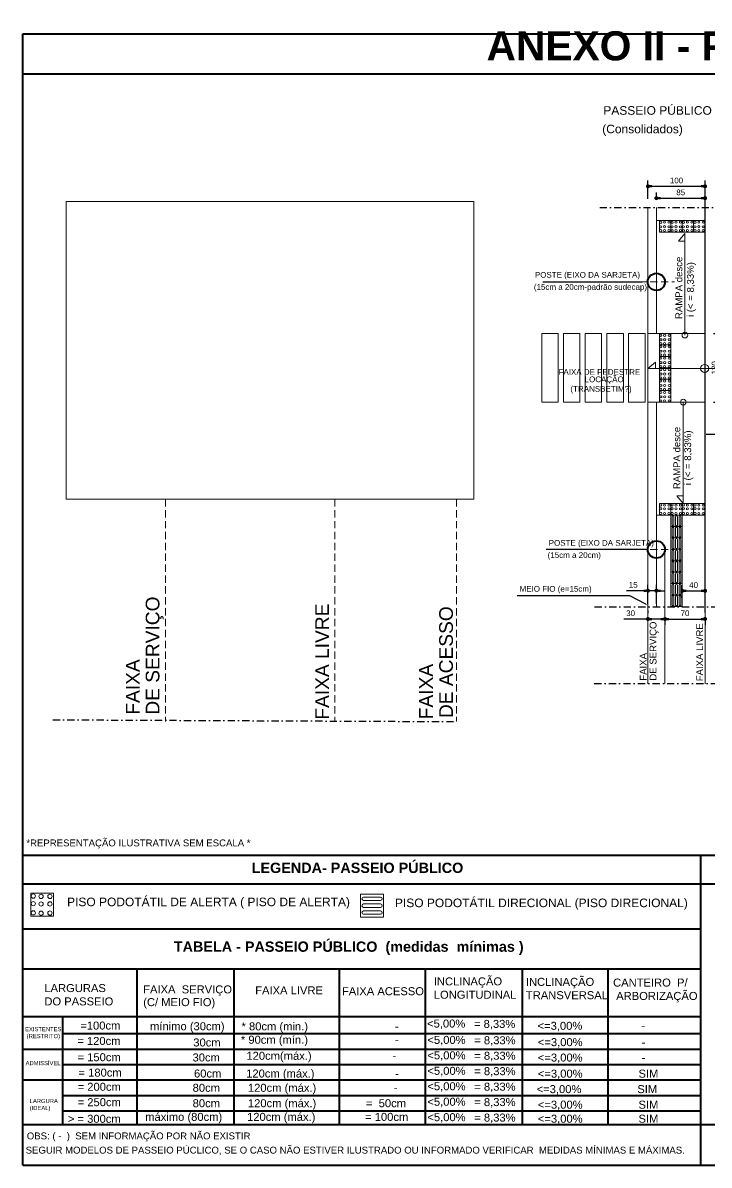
# Model space of a CAD drawing. Header units: millimetres. Extents: x 2084 to 63904, y -2368 to 2343.
# Drawn here: x 58357 to 59558, y -2368 to -369 of the extents above; entities that cross this region are included whole.
import ezdxf
from ezdxf import colors
from ezdxf.entities.mleader import LeaderData, LeaderLine
from ezdxf.math import Vec2, Vec3

# ---------------------------------------------------------------- set-up
doc = ezdxf.new("R2010")
doc.units = ezdxf.units.MM
doc.header["$PDMODE"] = 2
doc.linetypes.add('DASHDOT', pattern=[25.4, 12.7, -6.35, 0, -6.35])
doc.linetypes.add('DASHED', pattern=[19.05, 12.7, -6.35])
doc.layers.get('0').update_dxf_attribs({"color": 8})
doc.layers.get('Defpoints').update_dxf_attribs({"lineweight": 0})
doc.layers.add('01', color=1, linetype='Continuous')
doc.layers.add('TEXTO', color=2, linetype='Continuous')
for name, color, linetype, lineweight in [('COTAS', 1, 'Continuous', 0), ('LOTE', 2, 'Continuous', 30), ('P1', 1, 'Continuous', 5), ('P4', 4, 'Continuous', 40), ('P6', 6, 'Continuous', 60), ('PASSEIO PÚBLIOO', 252, 'Continuous', 13), ('PISO PODOTÁTIL-ALERTA', 1, 'Continuous', 5), ('PROJEÇÃO', 252, 'DASHED', 9), ('TEXTO PADRÃO', 2, 'Continuous', 15)]:
    doc.layers.add(name, color=color, linetype=linetype, lineweight=lineweight)
doc.styles.get("Standard").update_dxf_attribs({"font": 'arial.ttf'})
doc.dimstyles.new('1-50', dxfattribs={"dimtxt": 10, "dimasz": 7, "dimexe": 10, "dimexo": 15, "dimgap": 5, "dimtad": 1, "dimdec": 0, "dimtxsty": 'Standard', "dimblk": 'DOT', "dimcen": 2.5, "dimclrd": 5, "dimclre": 5, "dimclrt": 7, "dimadec": 0, "dimazin": 0, "dimtfac": 1, "dimtdec": 0, "dimtmove": 0, "dimatfit": 3, "dimldrblk": 'DOT', "dimfxl": 10, "dimarcsym": 0})
picture_1 = doc.add_image_def('image1.jpg', size_in_pixel=(263, 192))

# ---------------------------------------------------------------- blocks, each defined once
blk = doc.blocks.new('Piso tátil direcional')
for p, q in [((0, 0), (20, 0)), ((0, 0), (0, -20)), ((20, 0), (20, -20)), ((2.71, -2.52), (17.6, -2.52)), ((17.6, -5.44), (2.71, -5.44)), ((2.71, -8.54), (17.6, -8.54)), ((17.6, -11.46), (2.71, -11.46)), ((17.6, -14.56), (2.71, -14.56)), ((2.71, -17.48), (17.6, -17.48)), ((20, -20), (0, -20))]:
    blk.add_line(p, q)
for centre, start, end in [((2.71, -3.98), 90, 270), ((2.71, -3.98), 90, 270), ((2.71, -10), 90, 270), ((2.71, -10), 90, 270), ((17.6, -3.98), 270, 90), ((17.6, -10), 270, 90), ((2.71, -16.02), 90, 270), ((2.71, -16.02), 90, 270), ((17.6, -16.02), 270, 90)]:
    blk.add_arc(centre, 1.46, start, end)
blk = doc.blocks.new('Piso tátil alerta')
for p, q in [((-20, 0), (0, 0)), ((-20, 0), (-20, -20)), ((0, 0), (0, -20)), ((0, -20), (-20, -20))]:
    blk.add_line(p, q)
for centre in [(-17.71, -2.43), (-17.71, -9.04), (-10.91, -2.74), (-10.91, -9.34), (-3.18, -2.67), (-3.18, -9.28), (-17.71, -17.08), (-10.91, -17.38), (-3.18, -17.32)]:
    blk.add_circle(centre, 1.86)
blk = doc.blocks.new('DOT')
at = {"layer": 'P6', "color": 0, "linetype": 'ByBlock'}
blk.add_line((-0.5, 0), (-1, 0), dxfattribs=at)
at = {"layer": 'P6', "color": 0, "linetype": 'ByBlock', "const_width": 0.5}
blk.add_lwpolyline([(-0.25, 0, 1), (0.25, 0, 1)], format="xyb", close=True, dxfattribs=at)
blk = doc.blocks.new('*D84')
at = {"layer": 'COTAS', "color": 5, "lineweight": -2, "transparency": 16777216}
for p, q in [((59450.5, -677.2), (59450.5, -645.2)), ((59457.5, -655.2), (59543.5, -655.2)), ((59550.5, -677.2), (59550.5, -645.2))]:
    blk.add_line(p, q, dxfattribs=at)
at = {"layer": 'Defpoints', "color": 0, "transparency": 16777216}
for p in [(59550.5, -655.2), (59450.5, -692.2), (59550.5, -692.2)]:
    blk.add_point(p, dxfattribs=at)
at = {"layer": 'COTAS', "color": 5, "lineweight": -2, "transparency": 16777216, "xscale": 7, "yscale": 7, "zscale": 7, "rotation": 180}
blk.add_blockref('DOT', (59450.5, -655.2), dxfattribs=at)
at = {"layer": 'COTAS', "color": 5, "lineweight": -2, "transparency": 16777216, "xscale": 7, "yscale": 7, "zscale": 7}
blk.add_blockref('DOT', (59550.5, -655.2), dxfattribs=at)
at = {"layer": 'COTAS', "color": 7, "transparency": 16777216, "insert": (59500.5, -645.1), "char_height": 10, "attachment_point": 5}
blk.add_mtext('100', dxfattribs=at)
blk = doc.blocks.new('_DOT')
at = {"color": 0, "linetype": 'ByBlock', "lineweight": -2}
blk.add_line((-0.5, 0), (-1, 0), dxfattribs=at)
at = {"linetype": 'ByBlock', "lineweight": -2, "const_width": 0.5}
blk.add_lwpolyline([(-0.25, 0, 1), (0.25, 0, 1)], format="xyb", close=True, dxfattribs=at)
blk = doc.blocks.new('*D86')
at = {"layer": 'COTAS', "color": 5, "lineweight": -2, "transparency": 16777216}
for p, q in [((59480.3, -1415.9), (59480.3, -1422.4)), ((59487.3, -1412.4), (59543.5, -1412.4)), ((59550.5, -1415.9), (59550.5, -1422.4))]:
    blk.add_line(p, q, dxfattribs=at)
at = {"layer": 'Defpoints', "color": 0, "transparency": 16777216}
for p in [(59480.3, -1400.9), (59550.5, -1400.9), (59550.5, -1412.4)]:
    blk.add_point(p, dxfattribs=at)
at = {"layer": 'COTAS', "color": 5, "lineweight": -2, "transparency": 16777216, "xscale": 7, "yscale": 7, "zscale": 7, "rotation": 180}
blk.add_blockref('DOT', (59480.3, -1412.4), dxfattribs=at)
at = {"layer": 'COTAS', "color": 5, "lineweight": -2, "transparency": 16777216, "xscale": 7, "yscale": 7, "zscale": 7}
blk.add_blockref('DOT', (59550.5, -1412.4), dxfattribs=at)
at = {"layer": 'COTAS', "color": 7, "transparency": 16777216, "insert": (59515.4, -1402.3), "char_height": 10, "attachment_point": 5}
blk.add_mtext('70', dxfattribs=at)
blk = doc.blocks.new('*D87')
at = {"layer": 'COTAS', "color": 5, "lineweight": -2, "transparency": 16777216}
for p, q in [((59450.5, -1397.4), (59450.5, -1402.4)), ((59450.5, -1412.4), (59408.1, -1412.4)), ((59473.3, -1412.4), (59457.5, -1412.4)), ((59480.3, -1415.9), (59480.3, -1422.4))]:
    blk.add_line(p, q, dxfattribs=at)
at = {"layer": 'Defpoints', "color": 0, "transparency": 16777216}
for p in [(59450.5, -1412.4), (59480.3, -1400.9), (59480.3, -1412.4)]:
    blk.add_point(p, dxfattribs=at)
at = {"layer": 'COTAS', "color": 5, "lineweight": -2, "transparency": 16777216, "xscale": 7, "yscale": 7, "zscale": 7, "rotation": 180}
blk.add_blockref('DOT', (59450.5, -1412.4), dxfattribs=at)
at = {"layer": 'COTAS', "color": 5, "lineweight": -2, "transparency": 16777216, "xscale": 7, "yscale": 7, "zscale": 7}
blk.add_blockref('DOT', (59480.3, -1412.4), dxfattribs=at)
at = {"layer": 'COTAS', "color": 7, "transparency": 16777216, "insert": (59420.2, -1402.3), "char_height": 10, "attachment_point": 5}
blk.add_mtext('30', dxfattribs=at)
blk = doc.blocks.new('*D83')
at = {"layer": 'COTAS', "color": 5, "lineweight": -2, "transparency": 16777216}
for p, q in [((59465.3, -677.2), (59465.3, -666)), ((59472.3, -676), (59543.5, -676)), ((59550.5, -897.8), (59550.5, -666))]:
    blk.add_line(p, q, dxfattribs=at)
at = {"layer": 'Defpoints', "color": 0, "transparency": 16777216}
for p in [(59550.5, -676), (59465.3, -692.2), (59550.5, -912.8)]:
    blk.add_point(p, dxfattribs=at)
at = {"layer": 'COTAS', "color": 5, "lineweight": -2, "transparency": 16777216, "xscale": 7, "yscale": 7, "zscale": 7, "rotation": 180}
blk.add_blockref('DOT', (59465.3, -676), dxfattribs=at)
at = {"layer": 'COTAS', "color": 5, "lineweight": -2, "transparency": 16777216, "xscale": 7, "yscale": 7, "zscale": 7}
blk.add_blockref('DOT', (59550.5, -676), dxfattribs=at)
at = {"layer": 'COTAS', "color": 7, "transparency": 16777216, "insert": (59507.9, -665.9), "char_height": 10, "attachment_point": 5}
blk.add_mtext('85', dxfattribs=at)
blk = doc.blocks.new('*D93')
at = {"layer": 'COTAS', "color": 5, "lineweight": -2, "transparency": 16777216}
for p, q in [((59510.5, -1375.4), (59510.5, -1353.1)), ((59550.5, -1375.4), (59550.5, -1353.1)), ((59517.5, -1363.1), (59543.5, -1363.1))]:
    blk.add_line(p, q, dxfattribs=at)
at = {"layer": 'Defpoints', "color": 0, "transparency": 16777216}
for p in [(59550.5, -1363.1), (59510.5, -1390.4), (59550.5, -1390.4)]:
    blk.add_point(p, dxfattribs=at)
at = {"layer": 'COTAS', "color": 5, "lineweight": -2, "transparency": 16777216, "xscale": 7, "yscale": 7, "zscale": 7, "rotation": 180}
blk.add_blockref('DOT', (59510.5, -1363.1), dxfattribs=at)
at = {"layer": 'COTAS', "color": 5, "lineweight": -2, "transparency": 16777216, "xscale": 7, "yscale": 7, "zscale": 7}
blk.add_blockref('DOT', (59550.5, -1363.1), dxfattribs=at)
at = {"layer": 'COTAS', "color": 7, "transparency": 16777216, "insert": (59530.5, -1353), "char_height": 10, "attachment_point": 5}
blk.add_mtext('40', dxfattribs=at)
blk = doc.blocks.new('*D95')
at = {"layer": 'COTAS', "color": 5, "lineweight": -2, "transparency": 16777216}
for p, q in [((59450.5, -1385.9), (59450.5, -1352.8)), ((59465.3, -1385.9), (59465.3, -1352.8)), ((59443.5, -1362.8), (59413.1, -1362.8)), ((59465.3, -1362.8), (59450.5, -1362.8)), ((59472.3, -1362.8), (59479.3, -1362.8))]:
    blk.add_line(p, q, dxfattribs=at)
at = {"layer": 'Defpoints', "color": 0, "transparency": 16777216}
for p in [(59450.5, -1362.8), (59450.5, -1400.9), (59465.3, -1400.9)]:
    blk.add_point(p, dxfattribs=at)
at = {"layer": 'COTAS', "color": 5, "lineweight": -2, "transparency": 16777216, "xscale": 7, "yscale": 7, "zscale": 7}
blk.add_blockref('DOT', (59450.5, -1362.8), dxfattribs=at)
at = {"layer": 'COTAS', "color": 5, "lineweight": -2, "transparency": 16777216, "xscale": 7, "yscale": 7, "zscale": 7, "rotation": 180}
blk.add_blockref('DOT', (59465.3, -1362.8), dxfattribs=at)
at = {"layer": 'COTAS', "color": 7, "transparency": 16777216, "insert": (59424.8, -1352.7), "char_height": 10, "attachment_point": 5}
blk.add_mtext('15', dxfattribs=at)
blk = doc.blocks.new('*D120')
at = {"layer": 'COTAS', "color": 5, "lineweight": -2, "transparency": 16777216}
for p, q in [((59565.5, -912.8), (59587.1, -912.8)), ((59577.1, -919.8), (59577.1, -1025.8)), ((59565.5, -1032.8), (59587.1, -1032.8))]:
    blk.add_line(p, q, dxfattribs=at)
at = {"layer": 'Defpoints', "color": 0, "transparency": 16777216}
for p in [(59550.5, -912.8), (59550.5, -1032.8), (59577.1, -1032.8)]:
    blk.add_point(p, dxfattribs=at)
at = {"layer": 'COTAS', "color": 5, "lineweight": -2, "transparency": 16777216, "xscale": 7, "yscale": 7, "zscale": 7}
for p, rotation in [((59577.1, -912.8), 90), ((59577.1, -1032.8), 270)]:
    blk.add_blockref('DOT', p, dxfattribs=dict(at, rotation=rotation))
at = {"layer": 'COTAS', "color": 7, "transparency": 16777216, "insert": (59567, -972.8), "char_height": 10, "attachment_point": 5, "rotation": 90}
blk.add_mtext('120', dxfattribs=at)

msp = doc.modelspace()

# ---------------------------------------------------------------- linework, layer by layer
at = {"linetype": 'DASHDOT'}
for p, q in [((59366.1, -692.2), (59662.6, -692.2)), ((59357.1, -1390.8), (59663.2, -1390.8)), ((59356.5, -1525.3), (59720.2, -1525.3)), ((58409.4, -1588.7), (59115.4, -1591.9))]:
    msp.add_line(p, q, dxfattribs=at)
at = {"layer": '01'}
msp.add_line((59552.4, -1088.8), (59719.8, -1088.8), dxfattribs=at)
at = {"layer": 'COTAS'}
for points in [[(59515.2, -915.6), (59515.2, -738.1), (59515.2, -751.5), (59503.8, -751.5), (59515.2, -738.1)], [(59723.3, -974), (59450.5, -974), (59463.9, -962.7), (59463.9, -974)], [(59512.4, -1032.8), (59512.4, -1210.4), (59501, -1197), (59512.4, -1197)]]:
    msp.add_lwpolyline(points, dxfattribs=at)
for centre, radius in [((59515.2, -915.6), 5), ((59549.8, -974), 7.04), ((59512.4, -1032.8), 5)]:
    msp.add_circle(centre, radius, dxfattribs=at)
at = {"layer": 'LOTE'}
msp.add_line((59550.5, -1400.9), (59550.5, -692.2), dxfattribs=at)
at = {"layer": 'P1'}
for p, q in [((59450.5, -692.2), (59450.5, -912.8)), ((59465.3, -692.2), (59465.3, -912.8)), ((59450.5, -1032.8), (59450.5, -1390.8))]:
    msp.add_line(p, q, dxfattribs=at)
msp.add_lwpolyline([(59465.3, -1032.8), (59465.3, -1390.8)], dxfattribs=at)
at = {"layer": 'P4'}
for p, q in [((58357.1, -2368.1), (58357.1, -388.5)), ((58357.1, -388.5), (60957.1, -388.5)), ((58357.1, -458.5), (60957.1, -458.5)), ((60957.1, -1826.2), (58357.1, -1826.2)), ((59542.5, -1826.2), (59542.5, -2368.1)), ((60718.5, -1876.2), (58357.1, -1876.2)), ((59542.5, -1954.9), (58357.1, -1954.9)), ((59542.5, -2024.9), (58357.1, -2024.9)), ((58556.4, -2024.9), (58556.4, -2297.2)), ((58726, -2024.9), (58726, -2297.2)), ((58910.3, -2024.9), (58910.3, -2297.2)), ((59230.3, -2025.6), (59230.3, -2297.8)), ((59380.1, -2025.6), (59380.1, -2297.8)), ((58357.1, -2107.9), (59542.5, -2107.9)), ((58427.1, -2297.2), (58427.1, -2107.9)), ((58427.1, -2137.9), (59542.5, -2137.9)), ((58357.1, -2164.9), (59542.5, -2164.9)), ((58427.1, -2192), (59542.5, -2192)), ((58357.1, -2219), (59542.5, -2219)), ((58427.1, -2246.1), (59542.5, -2246.1)), ((58427.1, -2273.1), (59542.5, -2273.1)), ((58357.1, -2297.2), (60957.1, -2297.2)), ((58357.1, -2368.1), (60957.1, -2368.1))]:
    msp.add_line(p, q, dxfattribs=at)
msp.add_lwpolyline([(59061.1, -2024.9), (59061.1, -2297.2)], dxfattribs=at)
for centre in [(59465.3, -822.5), (59465.3, -1290.7)]:
    msp.add_circle(centre, 15, dxfattribs=at)
at = {"layer": 'PASSEIO PÚBLIOO'}
for p, q in [((59450.5, -715.3), (59450.5, -715.3)), ((59465.3, -715.3), (59550.5, -715.3)), ((59450.5, -912.8), (59550.5, -912.8)), ((59550.5, -912.8), (59450.5, -912.8)), ((59450.5, -912.8), (59450.5, -1032.8)), ((59450.5, -1032.8), (59550.5, -1032.8)), ((59450.5, -1230.4), (59450.5, -1230.4)), ((59465.3, -1230.4), (59550.5, -1230.4)), ((59480.3, -1290.7), (59480.3, -1525.3)), ((59450.5, -1390.8), (59450.5, -1526)), ((59550.5, -1400.9), (59550.5, -1526))]:
    msp.add_line(p, q, dxfattribs=at)
for points in [[(59293.7, -912.8), (59293.7, -1033), (59265, -1033), (59265, -912.8)], [(59331.6, -912.8), (59331.6, -1033), (59302.9, -1033), (59302.9, -912.8)], [(59369.5, -912.8), (59369.5, -1033), (59340.9, -1033), (59340.9, -912.8)], [(59407.5, -912.8), (59407.5, -1033), (59378.8, -1033), (59378.8, -912.8)], [(59445.4, -912.8), (59445.4, -1033), (59416.8, -1033), (59416.8, -912.8)]]:
    msp.add_lwpolyline(points, close=True, dxfattribs=at)
at = {"layer": 'PROJEÇÃO'}
for p, q in [((59465.3, -760.8), (59465.3, -822.5)), ((59435.3, -822.5), (59497.1, -822.5)), ((58606.8, -1202.8), (58606.8, -1591.9)), ((58902.8, -1202.8), (58902.8, -1591.9)), ((59115.4, -1202.8), (59115.4, -1591.9)), ((59435.3, -1290.7), (59497.1, -1290.7))]:
    msp.add_line(p, q, dxfattribs=at)

# ---------------------------------------------------------------- block references
at = {"layer": 'PISO PODOTÁTIL-ALERTA', "xscale": -1, "rotation": 180}
for p in [(59490.5, -735.3), (59510.5, -735.3), (59530.5, -735.3), (59550.5, -735.3)]:
    msp.add_blockref('Piso tátil alerta', p, dxfattribs=at)
at = {"layer": 'PISO PODOTÁTIL-ALERTA'}
for name, p, rotation in [('Piso tátil alerta', (59470.5, -912.8), 90), ('Piso tátil alerta', (59470.5, -932.8), 90), ('Piso tátil alerta', (59470.5, -952.8), 90), ('Piso tátil alerta', (59470.5, -972.8), 90), ('Piso tátil alerta', (59470.5, -992.8), 90), ('Piso tátil alerta', (59470.5, -1012.8), 90), ('Piso tátil direcional', (59510.5, -1230.4), 270), ('Piso tátil direcional', (59510.5, -1250.4), 270), ('Piso tátil direcional', (59510.5, -1270.4), 270), ('Piso tátil direcional', (59510.5, -1290.4), 270), ('Piso tátil direcional', (59510.5, -1310.4), 270), ('Piso tátil direcional', (59510.5, -1330.4), 270), ('Piso tátil direcional', (59510.5, -1350.4), 270), ('Piso tátil direcional', (59510.5, -1370.4), 270)]:
    msp.add_blockref(name, p, dxfattribs=dict(at, rotation=rotation))
for p in [(59490.5, -1210.4), (59510.5, -1210.4), (59530.5, -1210.4), (59550.5, -1210.4)]:
    msp.add_blockref('Piso tátil alerta', p, dxfattribs=at)
at = {"layer": 'PISO PODOTÁTIL-ALERTA', "xscale": 2, "yscale": 2, "zscale": 2}
for name, p in [('Piso tátil alerta', (58410.8, -1892.4)), ('Piso tátil direcional', (58947.7, -1894))]:
    msp.add_blockref(name, p, dxfattribs=at)

# ---------------------------------------------------------------- texts
at = {"layer": 'TEXTO', "attachment_point": 1}
for s, insert, char_height, width in [('\\pt135;PASSEIO PÚBLICO ( largura=100cm )', (59372.5, -515), 15, 1403.349), ('\\pt135;(Consolidados)', (59370.6, -547.4), 15, 1403.349), ('POSTE (EIXO DA SARJETA) ', (59252.8, -805.1), 10, 935.566), ('(15cm a 20cm-padrão sudecap)', (59251, -826.4), 10, 935.566), ('POSTE (EIXO DA SARJETA) ', (59277, -1274.2), 10, 935.566), ('(15cm a 20cm) ', (59275.1, -1295.5), 10, 935.566), ('\\pt90;MEIO FIO (e=15cm) \\P ', (59226, -1354.6), 10, 935.566)]:
    msp.add_mtext(s, dxfattribs=dict(at, insert=insert, char_height=char_height, width=width))
at = {"layer": 'TEXTO', "attachment_point": 1, "rotation": 90}
for s, insert, char_height, width in [('                      DE SERVIÇO ', (58572, -1784.7), 24, 2245.359), ('                      FAIXA LIVRE ', (58868.6, -1793.4), 24, 2245.359), ('                      DE ACESSO', (59085.4, -1790.6), 24, 2245.359), ('                      DE SERVIÇO ', (59453.5, -1622.7), 12, 1122.679), ('                      FAIXA LIVRE ', (59535, -1623.8), 12, 1122.679), ('                      FAIXA ', (59436.2, -1622.7), 12, 1122.679), ('                      FAIXA ', (58537.3, -1784.7), 24, 2245.359), ('                      FAIXA ', (59050.3, -1792.7), 24, 2245.359)]:
    msp.add_mtext(s, dxfattribs=dict(at, insert=insert, char_height=char_height, width=width))
at = {"layer": 'TEXTO PADRÃO', "attachment_point": 1}
for s, insert, char_height, width in [('{\\fArial|b1|i0|c0|p34;                               ANEXO II - PASSEIO PÚBLICO  }', (58554.7, -383.9), 51, 4365.091), ('FAIXA DE PEDESTRE', (59294.2, -975.1), 10, 935.566), ('\\pi48.8781;   LOCAÇÃO \\P\\pi35.66528;(TRANSBETIM?)', (59279.3, -988), 10, 177.088), ('\\pi-36,l48,t48;*REPRESENTAÇÃO ILUSTRATIVA SEM ESCALA *', (58351.2, -1798.2), 12, 935.566), ('{\\fArial|b1|i0|c0|p34;LEGENDA- PASSEIO PÚBLICO}', (58757.4, -1838.8), 18, 1035.388), ('PISO PODOTÁTIL DE ALERTA ( PISO DE ALERTA) ', (58434.5, -1899.9), 15, 521.63), ('PISO PODOTÁTIL DIRECIONAL (PISO DIRECIONAL) ', (59008, -1901.6), 15, 561.737), ('{\\fArial|b1|i0|c0|p34;TABELA - PASSEIO PÚBLICO  (medidas  mínimas )}', (58621.2, -1976.7), 18, 1035.388), ('     INCLINAÇÃO\\P     LONGITUDINAL', (59048.8, -2039.5), 14, 636.576), ('     INCLINAÇÃO\\P     TRANSVERSAL', (59209.9, -2040.3), 14, 636.576), ('          LARGURAS  \\P          DO PASSEIO', (58340.4, -2051.2), 14, 915.901), ('FAIXA  SERVIÇO', (58567.6, -2053.5), 14, 636.576), ('     FAIXA LIVRE', (58736.4, -2055.2), 14, 636.576), ('     FAIXA ACESSO', (58888.1, -2056.7), 14, 636.576), ('     CANTEIRO  P/   \\P      ARBORIZAÇÃO', (59362.4, -2041.6), 14, 636.576), ('(C/ MEIO FIO)', (58567.6, -2075.8), 14, 636.576), ('\\pi-42,l134.37522,t134.37522;=100cm ', (58365.2, -2116.8), 14, 636.576), ('            mínimo (30cm)', (58514.4, -2118), 14, 636.576), ('             * 80cm (min.)                            -                                                                                    ', (58669, -2118.2), 14, 636.576), ('\\pi-42,l94.86764,t94.86764; <5,00%', (59005.9, -2113.3), 14, 636.576), ('\\pi-42,l80.03688,t80.03688;= 8,33%', (59108.2, -2113.9), 14, 636.576), ('           <=3,00%                   -                         ', (59197.7, -2117.2), 14, 636.576), (' EXISTENTES\\P  (RESTRITO)', (58358.2, -2126.4), 7.3, 477.597), ('           = 120cm ', (58392.6, -2143.7), 14, 636.576), ('             30cm', (58584.6, -2146.4), 14, 636.576), ('             * 90cm (mín.)                            - \\P                          ', (58667.9, -2141.6), 14, 636.576), ('\\pi-42,l94.86764,t94.86764; <5,00%', (59006.4, -2141.9), 14, 636.576), ('\\pi-42,l80.03688,t80.03688;= 8,33%', (59108.7, -2142.5), 14, 636.576), ('           <=3,00%                   -                         ', (59198.2, -2145.8), 14, 636.576), ('           = 150cm ', (58393, -2172.2), 14, 636.576), ('                           30cm', (58507.2, -2172.6), 14, 636.576), ('                                                     120cm(máx.)                          -   ', (58460.2, -2169.7), 14, 636.576), ('\\pi-42,l94.86764,t94.86764; <5,00%', (59006.4, -2168.9), 14, 636.576), ('\\pi-42,l80.03688,t80.03688;= 8,33%', (59108.7, -2169.6), 14, 636.576), ('           <=3,00%                   -                         ', (59198.2, -2172.8), 14, 636.576), ('ADMISSÍVEL', (58361.9, -2185.8), 7.3, 477.597), ('\\pi-42,l94.86764,t94.86764; <5,00%', (59006.4, -2196), 14, 636.576), ('\\pi-42,l80.03688,t80.03688;= 8,33%', (59108.7, -2196.6), 14, 636.576), ('           = 180cm', (58394.7, -2199.1), 14, 636.576), ('                                   60cm        120cm (máx.)                          -   ', (58466.3, -2200.7), 14, 636.576), ('           <=3,00%                  SIM                      ', (59198.2, -2200.9), 14, 636.576), ('           = 200cm     ', (58393.2, -2223.9), 14, 636.576), ('                        80cm         120cm (máx.)                         -   ', (58523.7, -2225.7), 14, 636.576), ('\\pi-42,l94.86764,t94.86764; <5,00%', (59006.4, -2223), 14, 636.576), ('\\pi-42,l80.03688,t80.03688;= 8,33%', (59108.7, -2223.7), 14, 636.576), ('           <=3,00%                  SIM                                            ', (59196.1, -2228), 14, 636.576), ('LARGURA\\P(IDEAL)', (58369, -2252.1), 7.3, 477.597), ('           = 250cm     ', (58393.2, -2250.9), 14, 636.576), ('           = 250cm     ', (58393.2, -2250.9), 14, 636.576), ('                        80cm         120cm (máx.)                =  50cm   ', (58523.7, -2252.7), 14, 636.576), ('\\pi-42,l94.86764,t94.86764; <5,00%', (59006.4, -2250.1), 14, 636.576), ('\\pi-42,l80.03688,t80.03688;= 8,33%', (59108.7, -2250.7), 14, 636.576), ('           <=3,00%                  SIM                                            ', (59198.2, -2255.2), 14, 636.576), ('            máximo (80cm)        120cm (máx.)                = 100cm    ', (58505.9, -2276.6), 14, 636.576), ('\\pi-42,l94.86764,t94.86764; <5,00%', (59006.4, -2277.1), 14, 636.576), ('\\pi-42,l80.03688,t80.03688;= 8,33%', (59108.7, -2277.8), 14, 636.576), ('           > = 300cm', (58376.1, -2279.9), 14, 636.576), ('           <=3,00%                  SIM                                            ', (59198.2, -2279.8), 14, 636.576), (' OBS: ( -  )  SEM INFORMAÇÃO POR NÃO EXISTIR', (58359.4, -2310.9), 12, 1225.237), ('SEGUIR MODELOS DE PASSEIO PÚCLICO, SE O CASO NÃO ESTIVER ILUSTRADO OU INFORMADO VERIFICAR  MEDIDAS MÍNIMAS E MÁXIMAS.', (58362, -2335.8), 12, 1204.143)]:
    msp.add_mtext(s, dxfattribs=dict(at, insert=insert, char_height=char_height, width=width))
at = {"layer": 'TEXTO PADRÃO', "char_height": 12, "width": 935.566, "attachment_point": 3, "rotation": 90}
for s, insert in [('RAMPA desce', (59498.6, -778.4)), ('i (< = 8,33%)', (59518.8, -787.9)), ('RAMPA desce', (59495.1, -1076.2)), ('i (< = 8,33%)', (59514.1, -1082.4))]:
    msp.add_mtext(s, dxfattribs=dict(at, insert=insert))

# ---------------------------------------------------------------- dimensions: what is measured, and where the dimension line sits
at = {"layer": 'COTAS'}
for base, p1, p2, picture, middle in [((59550.5, -655.2), (59450.5, -692.2), (59550.5, -692.2), '*D84', (59500.5, -645.1)), ((59550.5, -676), (59465.3, -692.2), (59550.5, -912.8), '*D83', (59507.9, -665.9)), ((59550.5, -1363.1), (59510.5, -1390.4), (59550.5, -1390.4), '*D93', (59530.5, -1353)), ((59550.5, -1412.4), (59480.3, -1400.9), (59550.5, -1400.9), '*D86', (59515.4, -1402.3))]:
    dim = msp.add_linear_dim(base=base, p1=p1, p2=p2, dimstyle='1-50', override={"dimblk": 'DOT', "dimldrblk": 'DOT', "dimfxl": 5}, dxfattribs=at)
    dim.commit()
    dim.dimension.update_dxf_attribs({"geometry": picture, "text_midpoint": middle})
dim = msp.add_linear_dim(base=(59577.1, -1032.8), p1=(59550.5, -912.8), p2=(59550.5, -1032.8), angle=90, dimstyle='1-50', override={"dimblk": 'DOT', "dimldrblk": 'DOT', "dimfxl": 5}, dxfattribs=at)
dim.commit()
dim.dimension.update_dxf_attribs({"geometry": '*D120', "text_midpoint": (59567, -972.8)})
dim = msp.add_aligned_dim(p1=(59465.3, -1400.9), p2=(59450.5, -1400.9), distance=-38, dimstyle='1-50', override={"dimblk": 'DOT', "dimldrblk": 'DOT', "dimfxl": 5}, dxfattribs=at)
dim.commit()
dim.dimension.update_dxf_attribs({"geometry": '*D95', "text_midpoint": (59424.8, -1352.7)})
dim = msp.add_linear_dim(base=(59480.3, -1412.4), p1=(59450.5, -1412.4), p2=(59480.3, -1400.9), dimstyle='1-50', override={"dimblk": 'DOT', "dimldrblk": 'DOT', "dimfxl": 5}, dxfattribs=at)
dim.commit()
dim.dimension.update_dxf_attribs({"geometry": '*D87', "text_midpoint": (59420.2, -1412.4), "dimtype": 160})

# ---------------------------------------------------------------- pictures from other files: only their frames are drawn
image = msp.add_image(picture_1, insert=(58432.7, -1202.8), size_in_units=(713.3, 520.7), dxfattribs=at)
image.dxf.flags = 7

# ---------------------------------------------------------------- leaders
ml = msp.add_multileader_mtext('Standard', dxfattribs=at)
ml.set_content('', color=256)
ml.set_leader_properties()
ml.build(insert=Vec2(0, 0))
ctx = ml.context
ctx.base_point, ctx.plane_origin = Vec3(59262.4, -822.7), Vec3(59444.6, -822.7)
ctx.text_align_type = 2
notes = []
notes.append((ctx, [(0, (1, 1, 0), (59274.4, -822.7), (-1, 0), 8, [(0, [(59444.6, -822.7)], 0, [])])]))
ctx.mtext.insert, ctx.mtext.alignment, ctx.mtext.flow_direction = Vec3(59264.4, -820.7), 3, 5
ml = msp.add_multileader_mtext('Standard', dxfattribs=at)
ml.set_content('', color=256)
ml.set_leader_properties()
ml.build(insert=Vec2(0, 0))
ctx = ml.context
ctx.base_point, ctx.plane_origin = Vec3(59730.6, -1088.8), Vec3(59552.4, -1088.8)
notes.append((ctx, [(0, (1, 1, 0), (59722.6, -1088.8), (1, 0), 8, [(0, [(59552.4, -1088.8)], 0, [])])]))
ctx.mtext.insert, ctx.mtext.flow_direction = Vec3(59732.6, -1086.8), 5
ml = msp.add_multileader_mtext('Standard', dxfattribs=at)
ml.set_content('', color=256)
ml.set_leader_properties()
ml.build(insert=Vec2(0, 0))
ctx = ml.context
ctx.base_point, ctx.plane_origin = Vec3(59268.3, -1290.6), Vec3(59450.5, -1290.6)
ctx.text_align_type = 2
notes.append((ctx, [(0, (1, 1, 0), (59280.3, -1290.6), (-1, 0), 8, [(0, [(59450.5, -1290.6)], 0, [])])]))
ctx.mtext.insert, ctx.mtext.alignment, ctx.mtext.flow_direction = Vec3(59270.3, -1288.6), 3, 5
ml = msp.add_multileader_mtext('Standard', dxfattribs=at)
ml.set_content('', color=256)
ml.set_leader_properties()
ml.build(insert=Vec2(0, 0))
ml.multileader.update_dxf_attribs({"dogleg_length": 197.2})
ctx = ml.context
ctx.base_point, ctx.plane_origin = Vec3(59217.9, -1371.8, 10), Vec3(59475.2, -1388.6, 10)
notes.append((ctx, [(0, (1, 1, 0), (59419.1, -1371.8, 10), (-1, 0), 197.2, [(0, [(59450.2, -1388.6, 10)], 0, [])])]))
ctx.mtext.insert, ctx.mtext.flow_direction = Vec3(59219.9, -1369.8, 10), 5
for ctx, leaders in notes:
    for number, flags, end, landing, length, lines in leaders:
        leader = LeaderData()
        leader.index, (leader.has_last_leader_line, leader.has_dogleg_vector, leader.attachment_direction) = number, flags
        leader.last_leader_point, leader.dogleg_vector, leader.dogleg_length = Vec3(end), Vec3(landing), length
        for number, points, colour, breaks in lines:
            line = LeaderLine()
            line.index, line.vertices, line.color, line.breaks = number, Vec3.list(points), colors.encode_raw_color(colour), breaks
            leader.lines.append(line)
        ctx.leaders.append(leader)

doc.saveas('drawing.dxf')
